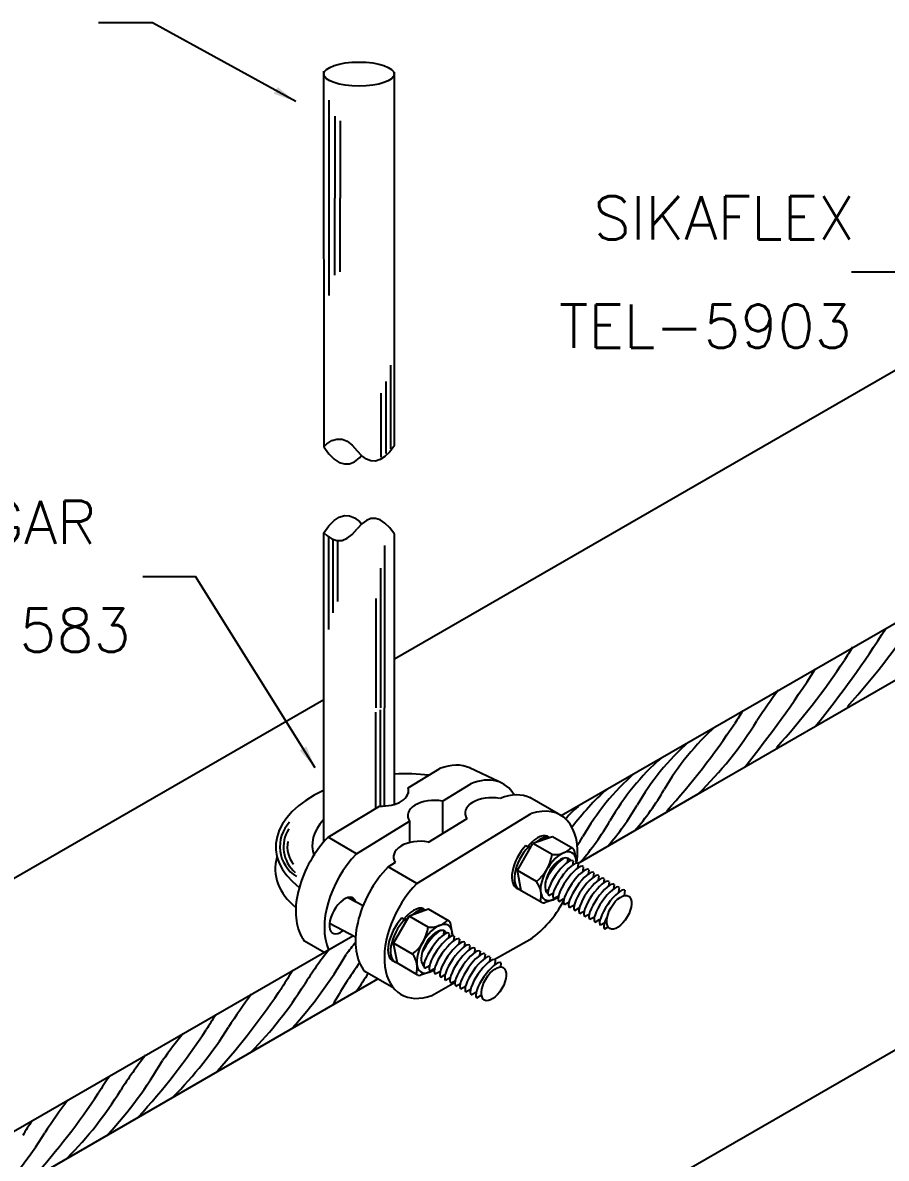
# Model space of a CAD drawing. Header units: millimetres. Extents: x -6448.6 to -6427.1, y -4392.2 to -4377.4.
# Drawn here: x -6439.03 to -6435.04, y -4382.97 to -4377.71 of the extents above; entities that cross this region are included whole.
import ezdxf

# ---------------------------------------------------------------- set-up
doc = ezdxf.new("R2010")
doc.units = ezdxf.units.MM
doc.header["$LTSCALE"] = 10
doc.layers.add('Termotécnica', color=7, linetype='Continuous')
doc.styles.add('r80', font='romans.shx')

msp = doc.modelspace()

# ---------------------------------------------------------------- linework, layer by layer
at = {"layer": 'Termotécnica', "color": 2}
for p, q in [((-6438.4329, -4377.7149), (-6438.6829, -4377.7149)), ((-6437.7708, -4378.0796), (-6438.4329, -4377.7149)), ((-6437.6419, -4377.9408), (-6437.6413, -4379.6765)), ((-6437.6413, -4377.9411), (-6437.6413, -4377.9394)), ((-6437.3144, -4379.6693), (-6437.3144, -4377.9429)), ((-6437.3143, -4380.656), (-6433.4915, -4378.4522)), ((-6435.2014, -4378.8676), (-6434.9579, -4378.8676)), ((-6436.5438, -4381.3814), (-6433.8167, -4379.8093)), ((-6436.5438, -4381.3814), (-6433.9187, -4379.8681)), ((-6435.9098, -4381.2809), (-6433.6187, -4379.9582)), ((-6437.6413, -4381.5039), (-6437.6413, -4380.0738)), ((-6437.3143, -4381.329), (-6437.3143, -4380.0803)), ((-6442.2827, -4386.6626), (-6431.0513, -4380.188)), ((-6438.4777, -4380.2751), (-6438.2343, -4380.2751)), ((-6437.6812, -4381.1611), (-6438.2343, -4380.2751)), ((-6441.9132, -4383.3071), (-6437.6413, -4380.8445)), ((-6436.4666, -4381.6024), (-6435.9098, -4381.2809)), ((-6436.5838, -4381.4794), (-6436.6738, -4381.5106)), ((-6436.4891, -4381.5341), (-6436.5838, -4381.4794)), ((-6436.7458, -4381.6352), (-6436.6738, -4381.5106)), ((-6436.7069, -4381.5193), (-6436.6951, -4381.5262)), ((-6436.6956, -4381.5211), (-6436.6838, -4381.528)), ((-6436.6956, -4381.5211), (-6436.6867, -4381.5335)), ((-6436.6951, -4381.5262), (-6436.6882, -4381.536)), ((-6436.5853, -4381.562), (-6436.6738, -4381.5106)), ((-6436.5128, -4381.5788), (-6436.5153, -4381.5982)), ((-6436.5128, -4381.5788), (-6436.5153, -4381.5982)), ((-6436.471, -4381.6017), (-6436.4821, -4381.5438)), ((-6436.7278, -4381.7288), (-6436.7458, -4381.6352)), ((-6436.6577, -4381.6861), (-6436.7458, -4381.6352)), ((-6436.4888, -4381.5906), (-6436.4916, -4381.6119)), ((-6436.4651, -4381.6043), (-6436.4679, -4381.6256)), ((-6436.4414, -4381.618), (-6436.444, -4381.6373)), ((-6436.4159, -4381.6323), (-6436.4184, -4381.6517)), ((-6436.3929, -4381.6461), (-6436.3954, -4381.6654)), ((-6436.3692, -4381.6599), (-6436.3717, -4381.6792)), ((-6436.3454, -4381.6737), (-6436.3479, -4381.693)), ((-6436.3222, -4381.6872), (-6436.3247, -4381.7065)), ((-6436.633, -4381.7835), (-6436.7278, -4381.7288)), ((-6436.6133, -4381.731), (-6436.6031, -4381.7252)), ((-6436.6133, -4381.731), (-6436.6031, -4381.7252)), ((-6436.6007, -4381.7509), (-6436.5794, -4381.7389)), ((-6436.2988, -4381.7007), (-6436.3014, -4381.72)), ((-6436.2752, -4381.7138), (-6436.2777, -4381.7332)), ((-6436.2486, -4381.7264), (-6436.2517, -4381.7514)), ((-6437.459, -4381.799), (-6437.5303, -4381.7615)), ((-6436.5574, -4381.7625), (-6436.6211, -4381.7846)), ((-6436.577, -4381.7646), (-6436.5557, -4381.7525)), ((-6436.5533, -4381.7783), (-6436.532, -4381.7662)), ((-6436.5277, -4381.7927), (-6436.5064, -4381.7806)), ((-6436.5048, -4381.8065), (-6436.4834, -4381.7944)), ((-6437.3187, -4381.9707), (-6437.2467, -4381.846)), ((-6437.1567, -4381.8148), (-6437.2467, -4381.846)), ((-6437.1582, -4381.8974), (-6437.2467, -4381.846)), ((-6437.062, -4381.8695), (-6437.1567, -4381.8148)), ((-6436.481, -4381.8203), (-6436.4597, -4381.8082)), ((-6436.4573, -4381.834), (-6436.436, -4381.822)), ((-6436.4341, -4381.8475), (-6436.4128, -4381.8355)), ((-6437.494, -4381.9443), (-6437.6149, -4381.8806)), ((-6437.2798, -4381.8548), (-6437.268, -4381.8616)), ((-6437.2685, -4381.8565), (-6437.2567, -4381.8634)), ((-6437.2685, -4381.8565), (-6437.2596, -4381.869)), ((-6437.268, -4381.8616), (-6437.2611, -4381.8715)), ((-6437.0439, -4381.9372), (-6437.055, -4381.8793)), ((-6436.4107, -4381.861), (-6436.3894, -4381.849)), ((-6436.387, -4381.8742), (-6436.3657, -4381.8621)), ((-6436.3623, -4381.8872), (-6436.341, -4381.8752)), ((-6436.3415, -4381.9058), (-6436.3267, -4381.8956)), ((-6440.74, -4383.8019), (-6437.5073, -4381.9373)), ((-6437.6447, -4382.0167), (-6437.5072, -4381.9373)), ((-6437.0857, -4381.9143), (-6437.0882, -4381.9337)), ((-6437.0617, -4381.926), (-6437.0645, -4381.9474)), ((-6437.038, -4381.9397), (-6437.0408, -4381.961)), ((-6437.3007, -4382.0642), (-6437.3187, -4381.9707)), ((-6437.2306, -4382.0215), (-6437.3187, -4381.9707)), ((-6437.0143, -4381.9534), (-6437.0169, -4381.9727)), ((-6436.9888, -4381.9678), (-6436.9913, -4381.9871)), ((-6436.9658, -4381.9816), (-6436.9683, -4382.0009)), ((-6436.9421, -4381.9954), (-6436.9446, -4382.0147)), ((-6436.9183, -4382.0091), (-6436.9208, -4382.0285)), ((-6436.8951, -4382.0226), (-6436.8976, -4382.042)), ((-6436.8718, -4382.0361), (-6436.8743, -4382.0555)), ((-6436.8481, -4382.0493), (-6436.8506, -4382.0686)), ((-6437.2059, -4382.1189), (-6437.3007, -4382.0642)), ((-6437.1303, -4382.098), (-6437.194, -4382.1201)), ((-6437.1862, -4382.0664), (-6437.176, -4382.0606)), ((-6437.1736, -4382.0864), (-6437.1523, -4382.0743)), ((-6437.1499, -4382.1001), (-6437.1286, -4382.088)), ((-6437.1262, -4382.1138), (-6437.1049, -4382.1017)), ((-6436.8221, -4382.0631), (-6436.8247, -4382.0825)), ((-6441.1176, -4384.2883), (-6437.392, -4382.1365)), ((-6437.1006, -4382.1281), (-6437.0793, -4382.1161)), ((-6437.0777, -4382.1419), (-6437.0564, -4382.1298)), ((-6437.0539, -4382.1557), (-6437.0326, -4382.1436)), ((-6437.0302, -4382.1695), (-6437.0089, -4382.1574)), ((-6437.007, -4382.183), (-6436.9857, -4382.1709)), ((-6436.9836, -4382.1965), (-6436.9623, -4382.1844)), ((-6436.9599, -4382.2096), (-6436.9386, -4382.1976)), ((-6436.934, -4382.2235), (-6436.9127, -4382.2114))]:
    msp.add_line(p, q, dxfattribs=at)
at = {"layer": 'Termotécnica', "color": 1}
for p, q in [((-6437.6162, -4378.5249), (-6437.6162, -4378.0737)), ((-6437.5905, -4378.1471), (-6437.5905, -4378.5263)), ((-6437.5652, -4378.1688), (-6437.5652, -4378.5263)), ((-6437.6162, -4378.9761), (-6437.6162, -4378.5249)), ((-6437.5905, -4378.8821), (-6437.5905, -4378.5263)), ((-6437.5652, -4378.8665), (-6437.5652, -4378.5263)), ((-6437.3329, -4379.2985), (-6437.3329, -4379.6853)), ((-6437.3536, -4379.3745), (-6437.3536, -4379.7073)), ((-6437.3759, -4379.7238), (-6437.3759, -4379.4281)), ((-6437.6179, -4380.5205), (-6437.6179, -4380.0931)), ((-6437.5977, -4380.4443), (-6437.5977, -4380.1042)), ((-6437.5773, -4380.1095), (-6437.5773, -4380.391)), ((-6437.3598, -4380.133), (-6437.3598, -4380.883)), ((-6437.3796, -4380.2376), (-6437.3796, -4380.883)), ((-6437.4005, -4380.3783), (-6437.4005, -4380.883)), ((-6437.3796, -4381.3371), (-6437.3796, -4380.8928)), ((-6437.3598, -4381.337), (-6437.3598, -4380.883)), ((-6437.4005, -4381.3473), (-6437.4005, -4380.9028))]:
    msp.add_line(p, q, dxfattribs=at)
at = {"layer": 'Termotécnica', "color": 3}
for p, q in [((-6437.2512, -4381.2536), (-6437.1046, -4381.164)), ((-6436.8307, -4381.226), (-6436.9672, -4381.1607)), ((-6437.2512, -4381.2536), (-6437.2512, -4381.279)), ((-6437.092, -4381.3147), (-6436.9612, -4381.2348)), ((-6437.092, -4381.3144), (-6437.092, -4381.4645)), ((-6436.5575, -4381.3734), (-6436.6881, -4381.2982)), ((-6437.6209, -4381.4819), (-6437.3837, -4381.3371)), ((-6437.2106, -4381.6951), (-6436.6821, -4381.3723)), ((-6437.4898, -4381.5577), (-6437.2442, -4381.4076)), ((-6437.2442, -4381.4076), (-6437.2442, -4381.5065)), ((-6437.1566, -4381.504), (-6436.9788, -4381.3953)), ((-6437.4898, -4381.5577), (-6437.6209, -4381.4819)), ((-6437.3438, -4381.6183), (-6437.3097, -4381.5975)), ((-6437.2106, -4381.6951), (-6437.3438, -4381.6183)), ((-6436.4667, -4381.6242), (-6436.4673, -4381.6209)), ((-6436.8526, -4382.0471), (-6436.6781, -4381.948)), ((-6437.6393, -4382.0139), (-6437.7296, -4381.9617)), ((-6437.0396, -4381.9596), (-6437.0402, -4381.9563)), ((-6437.3176, -4382.1788), (-6437.4515, -4382.1025)), ((-6437.1409, -4382.2129), (-6437.0338, -4382.1511))]:
    msp.add_line(p, q, dxfattribs=at)
at = {"layer": 'Termotécnica', "color": 2}
for points in [[(-6437.6413, -4379.6765), (-6437.6277, -4379.6629), (-6437.6039, -4379.6473), (-6437.5801, -4379.64), (-6437.5565, -4379.641), (-6437.5331, -4379.6504), (-6437.5097, -4379.6681), (-6437.4865, -4379.6942)], [(-6437.6413, -4379.6765), (-6437.6172, -4379.7087), (-6437.5933, -4379.7327), (-6437.5694, -4379.7483), (-6437.5457, -4379.7555), (-6437.5221, -4379.7545), (-6437.4986, -4379.7451), (-6437.4753, -4379.7274), (-6437.466, -4379.717)], [(-6437.3144, -4379.6693), (-6437.3364, -4379.6989), (-6437.3583, -4379.7209), (-6437.38, -4379.7354), (-6437.4016, -4379.7423), (-6437.4231, -4379.7416), (-6437.4443, -4379.7334), (-6437.4655, -4379.7176), (-6437.4865, -4379.6942)], [(-6437.6413, -4380.0732), (-6437.6172, -4380.0409), (-6437.5932, -4380.017), (-6437.5694, -4380.0013), (-6437.5457, -4379.9941), (-6437.5221, -4379.9951), (-6437.4986, -4380.0045), (-6437.4753, -4380.0222), (-6437.466, -4380.0326)], [(-6437.3143, -4380.0803), (-6437.3364, -4380.0507), (-6437.3583, -4380.0287), (-6437.38, -4380.0142), (-6437.4016, -4380.0073), (-6437.423, -4380.008), (-6437.4443, -4380.0162), (-6437.4655, -4380.0321), (-6437.4864, -4380.0554)], [(-6437.6413, -4380.0732), (-6437.6277, -4380.0867), (-6437.6038, -4380.1023), (-6437.5801, -4380.1096), (-6437.5565, -4380.1086), (-6437.533, -4380.0992), (-6437.5097, -4380.0815), (-6437.4864, -4380.0554)]]:
    msp.add_lwpolyline(points, dxfattribs=at)
at = {"layer": 'Termotécnica', "color": 1}
for centre, radius, start, end in [((-6437.742, -4378.5922), 3.4033, 317.8139, 327.6062), ((-6439.346, -4377.7577), 5.1121, 321.0925, 327.3544), ((-6434.0613, -4381.3576), 1.3625, 146.3854, 149.3417), ((-6438.069, -4378.7807), 3.4033, 317.8139, 326.4265), ((-6439.673, -4377.9462), 5.1121, 321.0925, 327.3544), ((-6433.7835, -4382.1337), 2.204, 142.8074, 147.3042), ((-6434.5688, -4381.6506), 1.3625, 146.3854, 149.3417), ((-6437.1489, -4380.0069), 1.7772, 314.2037, 328.2103), ((-6435.0312, -4381.8618), 1.1976, 131.7806, 149.8631), ((-6438.5765, -4379.0737), 3.4033, 317.8139, 326.4265), ((-6435.1567, -4381.9343), 1.1976, 131.7806, 149.8631), ((-6435.2823, -4382.0068), 1.1976, 131.7806, 149.8631), ((-6435.4079, -4382.0793), 1.1976, 131.7806, 149.8631), ((-6435.5334, -4382.1518), 1.1976, 131.7806, 143.2993), ((-6437.0786, -4380.6794), 1.1667, 318.6689, 330.1267), ((-6435.659, -4382.2243), 1.1976, 131.7806, 136.2743), ((-6437.2041, -4380.7519), 1.1667, 318.6689, 330.1267), ((-6437.6802, -4381.5249), 0.164, 136.5351, 237.755), ((-6437.3297, -4380.8244), 1.1667, 318.6689, 330.1267), ((-6437.6716, -4381.5266), 0.1557, 147.6873, 229.4287), ((-6437.4553, -4380.8969), 1.1667, 327.6945, 330.1267), ((-6437.674, -4381.5237), 0.1359, 170.4215, 217.651), ((-6435.8763, -4383.3526), 2.204, 142.1631, 147.3042), ((-6437.174, -4382.2619), 0.4342, 137.438, 146.8554), ((-6439.3119, -4380.9817), 2.0581, 317.7416, 329.5565), ((-6436.6616, -4382.8695), 1.3625, 145.5002, 149.3417), ((-6435.584, -4383.4049), 2.3198, 144.6234, 150.3427), ((-6439.2417, -4381.2258), 1.7772, 315.3669, 328.2103), ((-6433.8942, -4384.4522), 4.2453, 146.539, 147.8276), ((-6440.6693, -4380.2926), 3.4033, 318.1809, 326.4265), ((-6436.2269, -4383.5498), 2.204, 142.4901, 147.3042), ((-6437.0122, -4383.0667), 1.3625, 145.9372, 149.3417), ((-6441.0199, -4380.4898), 3.4033, 317.8139, 326.4265), ((-6439.5923, -4381.423), 1.7772, 314.8509, 328.2103), ((-6436.9178, -4383.5376), 1.7903, 140.1214, 145.1211), ((-6440.1609, -4381.471), 2.0581, 317.7416, 329.5565), ((-6436.7253, -4383.8419), 2.204, 142.1631, 147.3042), ((-6437.5106, -4383.3588), 1.3625, 145.5002, 149.3417), ((-6441.5183, -4380.782), 3.4033, 318.1809, 326.4265), ((-6440.0907, -4381.7151), 1.7772, 315.3669, 328.2103), ((-6437.0759, -4384.0391), 2.204, 142.4901, 147.3042), ((-6437.8612, -4383.556), 1.3625, 145.9372, 149.3417), ((-6440.4413, -4381.9124), 1.7772, 314.8509, 328.2103)]:
    msp.add_arc(centre, radius, start, end, dxfattribs=at)
at = {"layer": 'Termotécnica', "color": 2}
for centre, radius, start, end in [((-6436.5738, -4381.4508), 0.1112, 263.8108, 314.501), ((-6436.776, -4381.5347), 0.1921, 307.9969, 352.0248), ((-6436.4963, -4381.5465), 0.0144, 10.8846, 60), ((-6436.7478, -4381.7518), 0.1115, 345.5818, 36.1065), ((-6436.6258, -4381.771), 0.0144, 240, 289.1165), ((-6437.3489, -4381.8701), 0.1921, 307.9969, 352.0248), ((-6437.1467, -4381.7863), 0.1112, 263.8108, 314.501), ((-6437.0692, -4381.882), 0.0144, 10.8846, 60), ((-6437.3207, -4382.0872), 0.1115, 345.5818, 36.1065), ((-6437.1987, -4382.1064), 0.0144, 240, 289.1165)]:
    msp.add_arc(centre, radius, start, end, dxfattribs=at)
for centre, major_axis, ratio in [((-6437.4782, -4377.9524), (-0.1631, 0), 0.340909), ((-6436.2754, -4381.8285), (-0.0434, -0.0751), 0.500279), ((-6436.8549, -4382.1595), (-0.0434, -0.0751), 0.500279)]:
    msp.add_ellipse(centre, major_axis=major_axis, ratio=ratio, dxfattribs=at)
at = {"layer": 'Termotécnica', "color": 3}
for centre, major_axis, ratio, start_param, end_param in [((-6437.1319, -4381.47), (0.1757, 0.3037), 0.605501, 0.050793, 0.654032), ((-6436.9861, -4381.5389), (0.1757, 0.3037), 0.605501, 5.951176, 6.947318), ((-6437.3716, -4381.2667), (-0.1225, 0), 0.577432, 1.471972, 3.327416), ((-6437.1295, -4381.3817), (-0.1232, 0), 0.574214, 4.402587, 6.65805), ((-6436.8642, -4381.3695), (-0.1232, 0), 0.574214, 4.402587, 6.65805), ((-6436.8528, -4381.6076), (0.1757, 0.3037), 0.605501, 0.050793, 0.654032), ((-6436.7222, -4381.6828), (0.1757, 0.3037), 0.605501, 5.312086, 6.887493), ((-6437.519, -4381.6933), (0.1738, 0.301), 0.605501, 1.180363, 2.787882), ((-6437.1954, -4381.5711), (-0.1232, 0), 0.574214, 4.392401, 6.664633), ((-6437.3867, -4381.7688), (0.1738, 0.301), 0.605501, 1.18345, 2.728763), ((-6437.2425, -4381.8311), (0.1738, 0.301), 0.605501, 1.176199, 2.925575), ((-6437.1093, -4381.908), (0.1738, 0.301), 0.605501, 1.175884, 3.777677), ((-6437.5534, -4381.8434), (-0.047, -0.0813), 0.500279, 2.679526, 7.156957), ((-6436.7229, -4381.6828), (0.1757, 0.3037), 0.605501, 4.057273, 4.750279), ((-6437.5209, -4381.6903), (0.1738, 0.301), 0.605501, 2.795541, 2.925575)]:
    msp.add_ellipse(centre, major_axis=major_axis, ratio=ratio, start_param=start_param, end_param=end_param, dxfattribs=at)
at = {"layer": 'Termotécnica', "color": 2}
for centre, major_axis, ratio, start_param, end_param in [((-6437.2838, -4381.5144), (0.5774, 0.0139), 0.564445, 1.332797, 1.609291), ((-6437.2863, -4381.5161), (-0.5769, -0.0139), 0.564918, 5.364935, 6.891096), ((-6437.2694, -4381.511), (0.4253, 0.0103), 0.564445, 2.623453, 3.336274), ((-6436.6763, -4381.6013), (-0.0718, -0.1231), 0.440757, 3.023327, 4.28105), ((-6436.6645, -4381.6082), (-0.0718, -0.1231), 0.440757, 3.185665, 4.034466), ((-6436.6809, -4381.5986), (-0.0688, -0.1179), 0.499695, -1.988379, 0.104156), ((-6436.6691, -4381.6054), (-0.0688, -0.1179), 0.499695, 4.294745, 6.435996), ((-6437.2884, -4381.6195), (0.5774, 0.0139), 0.564445, 2.959952, 3.711341), ((-6436.5559, -4381.6618), (-0.0625, -0.1083), 0.500279, -3.871922, 0.848217), ((-6436.5559, -4381.6618), (-0.047, -0.0813), 0.500279, 2.861531, 6.228609), ((-6437.2492, -4381.9367), (-0.0718, -0.1231), 0.440757, 3.023327, 4.28105), ((-6437.2374, -4381.9436), (-0.0718, -0.1231), 0.440757, 3.185665, 4.034466), ((-6437.2538, -4381.934), (-0.0688, -0.1179), 0.499695, -1.988379, 0.104156), ((-6437.242, -4381.9409), (-0.0688, -0.1179), 0.499695, 4.294745, 6.435996), ((-6437.1288, -4381.9972), (-0.0625, -0.1083), 0.500279, -3.871922, 0.848217), ((-6437.1288, -4381.9972), (-0.047, -0.0813), 0.500279, 2.861531, 6.228609)]:
    msp.add_ellipse(centre, major_axis=major_axis, ratio=ratio, start_param=start_param, end_param=end_param, dxfattribs=at)
at = {"layer": 'Termotécnica', "color": 1}
for centre, major_axis, ratio, start_param, end_param in [((-6436.5684, -4381.6564), (-0.056, -0.0809), 0.279135, 3.653434, 5.169979), ((-6436.5684, -4381.6564), (-0.056, -0.0809), 0.279135, 3.653434, 5.169979), ((-6436.5446, -4381.671), (-0.0562, -0.0808), 0.281547, 3.158868, 6.283185), ((-6436.5208, -4381.6838), (-0.0562, -0.0808), 0.281547, 3.158868, 6.283185), ((-6436.4971, -4381.6975), (-0.0562, -0.0808), 0.281547, 3.158868, 6.283185), ((-6436.4715, -4381.7119), (-0.0562, -0.0808), 0.281547, 3.158868, 6.283185), ((-6436.4486, -4381.7257), (-0.0562, -0.0808), 0.281547, 3.158868, 6.283185), ((-6436.4248, -4381.7395), (-0.0562, -0.0808), 0.281547, 3.158868, 6.283185), ((-6436.4011, -4381.7533), (-0.0562, -0.0808), 0.281547, 3.158868, 6.283185), ((-6436.3779, -4381.7668), (-0.0562, -0.0808), 0.281547, 3.158868, 6.283185), ((-6436.3545, -4381.7803), (-0.0562, -0.0808), 0.281547, 3.158868, 6.283185), ((-6436.3308, -4381.7934), (-0.0562, -0.0808), 0.281547, 3.158868, 6.283185), ((-6436.3049, -4381.8073), (-0.0562, -0.0808), 0.281547, 3.158868, 6.283185), ((-6436.2875, -4381.8284), (0.0541, 0.0782), 0.279135, 1.992205, 3.141593), ((-6437.1413, -4381.9918), (-0.056, -0.0809), 0.279135, 3.653434, 5.169979), ((-6437.1175, -4382.0064), (-0.0562, -0.0808), 0.281547, 3.158868, 6.283185), ((-6437.0937, -4382.0193), (-0.0562, -0.0808), 0.281547, 3.158868, 6.283185), ((-6437.07, -4382.033), (-0.0562, -0.0808), 0.281547, 3.158868, 6.283185), ((-6437.0444, -4382.0474), (-0.0562, -0.0808), 0.281547, 3.158868, 6.283185), ((-6437.0215, -4382.0611), (-0.0562, -0.0808), 0.281547, 3.158868, 6.283185), ((-6436.9977, -4382.0749), (-0.0562, -0.0808), 0.281547, 3.158868, 6.283185), ((-6436.974, -4382.0887), (-0.0562, -0.0808), 0.281547, 3.158868, 6.283185), ((-6436.9508, -4382.1022), (-0.0562, -0.0808), 0.281547, 3.158868, 6.283185), ((-6436.9274, -4382.1157), (-0.0562, -0.0808), 0.281547, 3.158868, 6.283185), ((-6436.9037, -4382.1289), (-0.0562, -0.0808), 0.281547, 3.158868, 6.283185), ((-6436.8778, -4382.1427), (-0.0562, -0.0808), 0.281547, 3.158868, 6.283185)]:
    msp.add_ellipse(centre, major_axis=major_axis, ratio=ratio, start_param=start_param, end_param=end_param, dxfattribs=at)
at = {"layer": 'Termotécnica', "color": 2}
for points in [[(-6437.8545, -4378.0126), (-6437.8717, -4378.0434), (-6437.7708, -4378.0796)], [(-6437.7216, -4381.0618), (-6437.7516, -4381.0803), (-6437.6812, -4381.1611)]]:
    msp.add_solid(points, dxfattribs=at)

# ---------------------------------------------------------------- texts
at = {"layer": 'Termotécnica', "color": 2, "style": 'r80'}
for s, p in [('SIKAFLEX ', (-6436.3938, -4378.7177)), ('TEL-5903', (-6436.5542, -4379.2182)), ('CONECTOR MINI-GAR', (-6441.5051, -4380.1255)), ('REF.:TEL-583', (-6440.3856, -4380.6244))]:
    msp.add_text(s, height=0.2, dxfattribs=at).set_placement(p)

doc.saveas('drawing.dxf')
